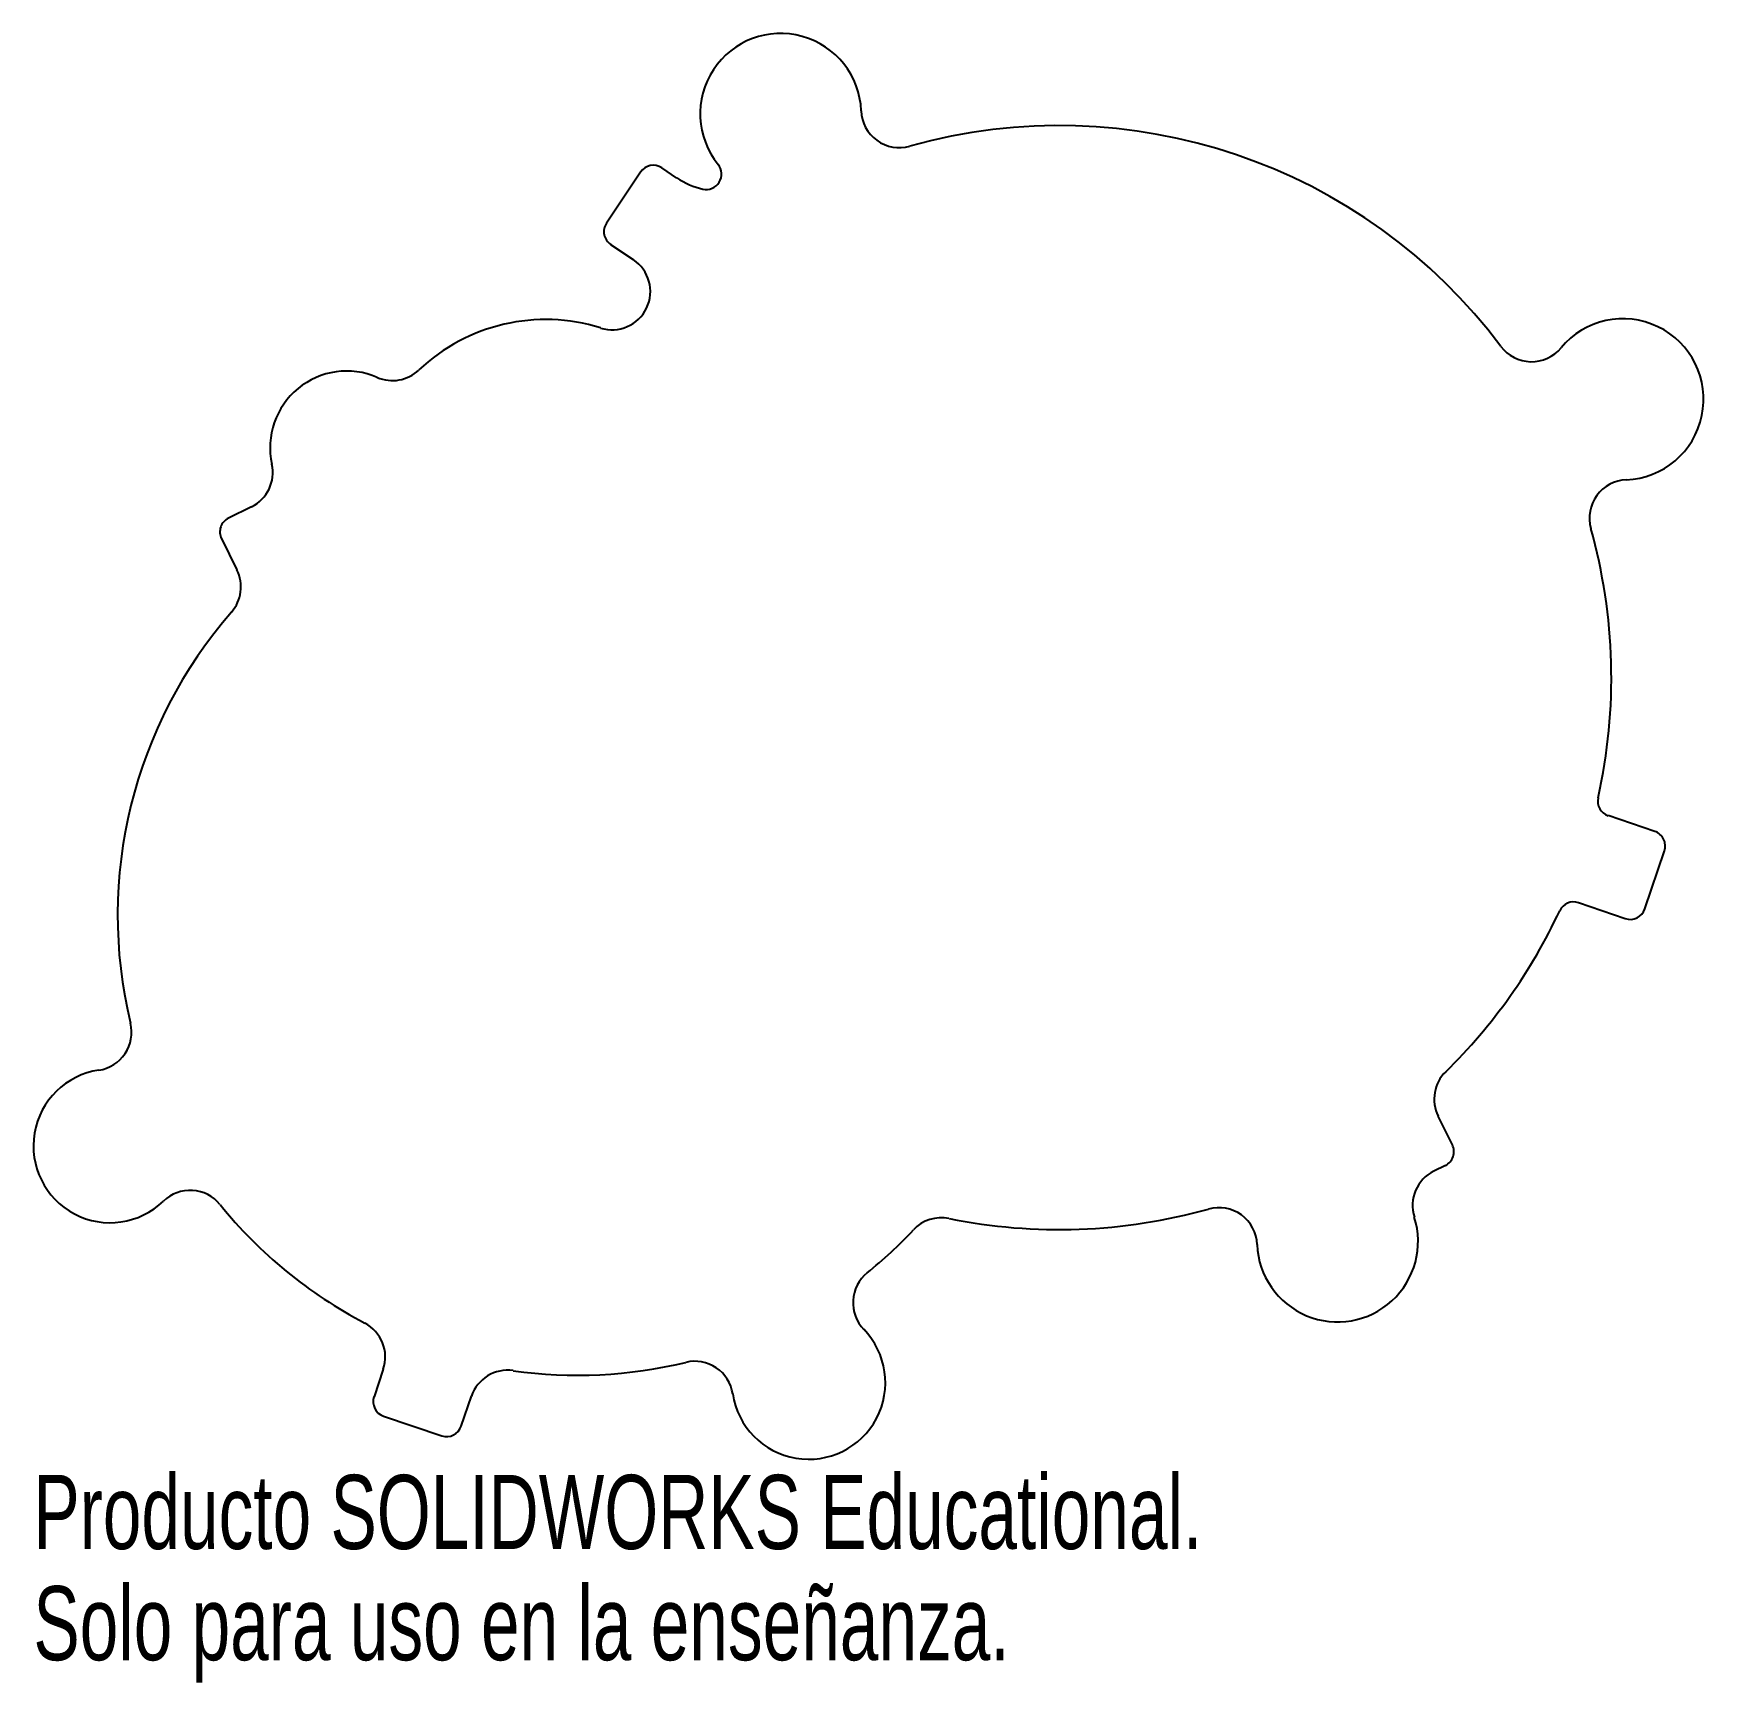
# Model space of a CAD drawing. Header units: millimetres. Extents: x -346 to -237, y -193 to -85.
import ezdxf

# ---------------------------------------------------------------- set-up
doc = ezdxf.new("R2010")
doc.units = ezdxf.units.MM
doc.styles.add('SLDTEXTSTYLE0', font='TXT', dxfattribs={"width": 0.7})

msp = doc.modelspace()

# ---------------------------------------------------------------- linework, layer by layer
at = {"color": 7, "linetype": 'Continuous', "lineweight": 25}
for p, q in [((-306.63, -94.28), (-308.85, -97.61)), ((-304.26, -94.66), (-305.24, -94)), ((-308.58, -98.99), (-307.1, -99.98)), ((-331.99, -116.1), (-333.49, -116.84)), ((-333.95, -118.18), (-332.94, -120.22)), ((-240.51, -137.27), (-243.55, -136.24)), ((-241.16, -142.33), (-239.88, -138.54)), ((-245.48, -141.92), (-242.43, -142.96)), ((-253.7, -157.71), (-254.63, -155.84)), ((-254.91, -159.42), (-254.16, -159.05)), ((-323.4, -172.35), (-324, -174.14)), ((-318.32, -176.06), (-317.66, -174.11)), ((-323.38, -175.4), (-319.59, -176.69))]:
    msp.add_line(p, q, dxfattribs=at)
for centre, radius, start, end in [((-297.49, -90.48), 5.25, 2.2432, 218.931), ((-289.75, -90.18), 2.5, 182.2432, 285.6819), ((-279.34, -127.24), 36, 36.87, 105.6819), ((-305.8, -94.83), 1, 56.2759, 146.2759), ((-301.48, -90.5), 5, 236.2759, 257.4639), ((-302.35, -94.41), 1, 257.4639, 38.931), ((-308.02, -98.16), 1, 146.2759, 236.2759), ((-308.49, -102.06), 2.5, 252.6144, 56.2759), ((-312.82, -115.89), 12, 72.6144, 133.4521), ((-242.58, -109.09), 5.25, 272.2432, 140.3086), ((-248.54, -104.14), 2.5, 216.87, 320.3086), ((-325.78, -112.25), 5, 66.5999, 192.3771), ((-322.8, -105.37), 2.5, 246.5999, 313.4521), ((-333.1, -113.86), 2.5, 296.2759, 12.3771), ((-242.27, -116.84), 2.5, 92.2432, 195.6819), ((-333.05, -117.74), 1, 116.2759, 206.2759), ((-279.34, -127.24), 36, 347.4284, 15.6819), ((-335.18, -121.33), 2.5, 318.8022, 26.2759), ((-310.72, -142.74), 30, 138.8022, 193.584), ((-243.23, -135.3), 1, 167.4284, 251.2759), ((-240.83, -138.22), 1, 341.2759, 71.2759), ((-279.34, -127.24), 36, 314.4369, 335.0158), ((-245.8, -142.87), 1, 71.2759, 155.0158), ((-242.11, -142.01), 1, 251.2759, 341.2759), ((-342.31, -150.37), 2.5, 278.4647, 13.584), ((-341.21, -157.79), 5, 98.4647, 314.0872), ((-252.39, -154.73), 2.5, 134.4369, 206.2759), ((-254.6, -158.16), 1, 296.2759, 26.2759), ((-253.8, -161.67), 2.5, 116.2759, 197.5719), ((-335.99, -163.18), 2.5, 38.9678, 134.0872), ((-310.72, -142.74), 30, 218.9678, 242.4295), ((-279.34, -127.24), 36, 258.497, 285.6819), ((-268.93, -164.31), 2.5, 2.2432, 105.6819), ((-310.72, -142.74), 30, 308.9678, 316.8372), ((-287.02, -164.97), 2.5, 78.497, 136.8372), ((-261.19, -164.01), 5.25, 182.2432, 17.5719), ((-290.28, -168.01), 2.5, 128.9678, 224.0872), ((-325.77, -171.55), 2.5, 341.2759, 62.4295), ((-295.67, -173.22), 5, 188.4647, 44.0872), ((-310.72, -142.74), 30, 261.9181, 283.584), ((-303.09, -174.33), 2.5, 8.4647, 103.584), ((-315.29, -174.91), 2.5, 81.9181, 161.2759), ((-323.06, -174.46), 1, 161.2759, 251.2759), ((-319.27, -175.74), 1, 251.2759, 341.2759)]:
    msp.add_arc(centre, radius, start, end, dxfattribs=at)

# ---------------------------------------------------------------- texts
at = {"color": 7, "linetype": 'Continuous', "char_height": 4.8336, "attachment_point": 1, "style": 'SLDTEXTSTYLE0'}
for s, insert in [('Producto SOLIDWORKS Educational.', (-346.21, -179.24)), ('Solo para uso en la enseñanza.', (-346.21, -186.49))]:
    msp.add_mtext(s, dxfattribs=dict(at, insert=insert))

doc.saveas('drawing.dxf')
